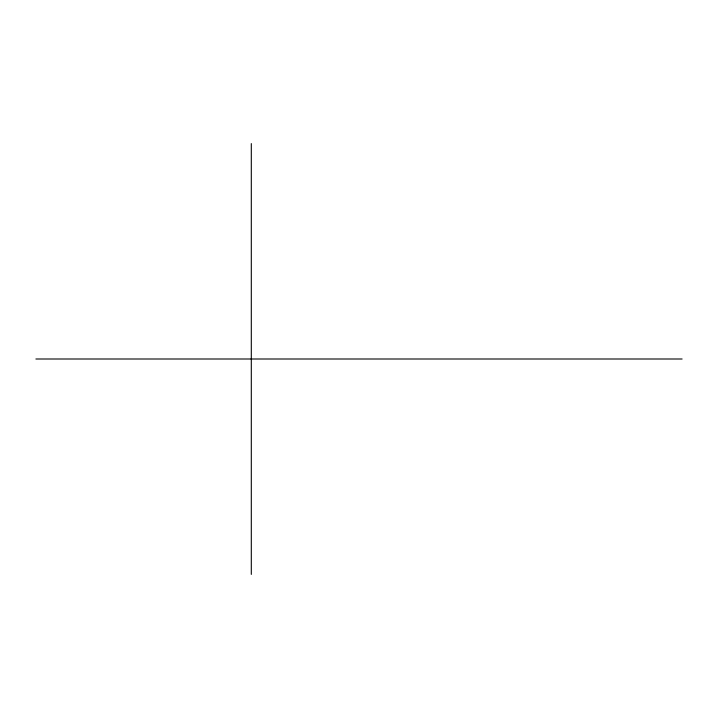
<?xml version="1.0" encoding="UTF-8"?>
<svg xmlns="http://www.w3.org/2000/svg" width="718" height="718" viewBox="0 0 718 718"><rect width="100%" height="100%" fill="white"/><g stroke="black" fill="none" stroke-linecap="round" stroke-linejoin="round"><path stroke-width="1.08" d="M35.9 359L682.1 359M251.3 143.6L251.3 574.4"/></g></svg>
